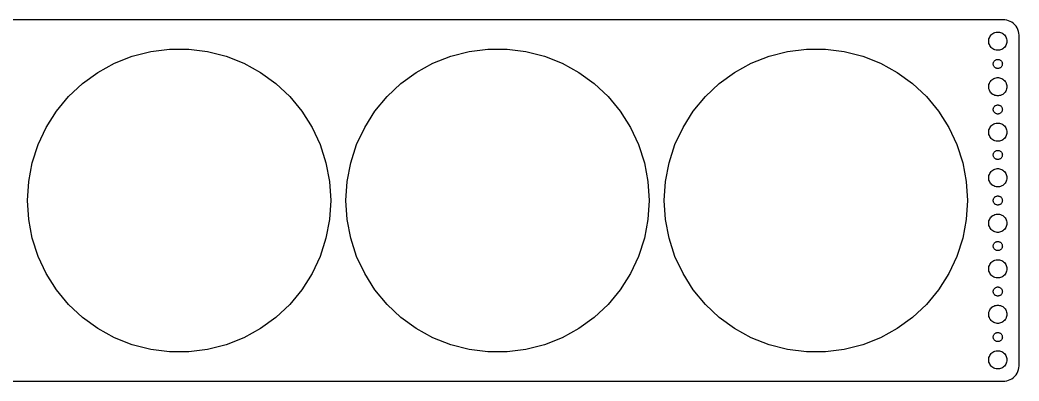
# Model space of a CAD drawing. Header units: metres. Extents: x -277 to 277, y -59 to 59.
# Drawn here: x -52.5 to 277, y -59.5 to 59.5 of the extents above; entities that cross this region are included whole.
import ezdxf

# ---------------------------------------------------------------- set-up
doc = ezdxf.new("R2010")
doc.units = ezdxf.units.M

msp = doc.modelspace()

# ---------------------------------------------------------------- linework, layer by layer
for p, q in [((272.314, 59.4901), (-272.314, 59.4901)), ((272.937, 59.4114), (272.314, 59.4901)), ((273.545, 59.2553), (272.937, 59.4114)), ((274.129, 59.0241), (273.545, 59.2553)), ((274.679, 58.7216), (274.129, 59.0241)), ((275.187, 58.3526), (274.679, 58.7216)), ((275.645, 57.9227), (275.187, 58.3526)), ((276.045, 57.4389), (275.645, 57.9227)), ((276.382, 56.9088), (276.045, 57.4389)), ((276.649, 56.3406), (276.382, 56.9088)), ((276.843, 55.7434), (276.649, 56.3406)), ((267, 52.5), (267.024, 52.876)), ((267.024, 52.876), (267.094, 53.2461)), ((267.094, 53.2461), (267.211, 53.6044)), ((267.211, 53.6044), (267.371, 53.9453)), ((267.371, 53.9453), (267.573, 54.2634)), ((267.573, 54.2634), (267.813, 54.5536)), ((267.813, 54.5536), (268.088, 54.8115)), ((268.088, 54.8115), (268.393, 55.033)), ((268.393, 55.033), (268.723, 55.2145)), ((268.723, 55.2145), (269.073, 55.3532)), ((269.073, 55.3532), (269.438, 55.4469)), ((269.438, 55.4469), (269.812, 55.4941)), ((269.812, 55.4941), (270.188, 55.4941)), ((270.188, 55.4941), (270.562, 55.4469)), ((270.562, 55.4469), (270.927, 55.3532)), ((270.927, 55.3532), (271.277, 55.2145)), ((271.277, 55.2145), (271.607, 55.033)), ((271.607, 55.033), (271.912, 54.8115)), ((271.912, 54.8115), (272.187, 54.5536)), ((272.187, 54.5536), (272.427, 54.2634)), ((272.427, 54.2634), (272.629, 53.9453)), ((272.629, 53.9453), (272.789, 53.6044)), ((272.789, 53.6044), (272.906, 53.2461)), ((272.906, 53.2461), (272.976, 52.876)), ((272.976, 52.876), (273, 52.5)), ((276.961, 55.1267), (276.843, 55.7434)), ((277, 54.5), (276.961, 55.1267)), ((277, -54.5), (277, 54.5)), ((-9.36906, 49.1143), (-3.13951, 49.9013)), ((-3.13951, 49.9013), (3.13951, 49.9013)), ((3.13951, 49.9013), (9.36906, 49.1143)), ((95.6309, 49.1143), (101.86, 49.9013)), ((101.86, 49.9013), (108.14, 49.9013)), ((108.14, 49.9013), (114.369, 49.1143)), ((200.631, 49.1143), (206.86, 49.9013)), ((206.86, 49.9013), (213.14, 49.9013)), ((213.14, 49.9013), (219.369, 49.1143)), ((267.024, 52.124), (267, 52.5)), ((267.094, 51.7539), (267.024, 52.124)), ((267.211, 51.3956), (267.094, 51.7539)), ((267.371, 51.0547), (267.211, 51.3956)), ((267.573, 50.7366), (267.371, 51.0547)), ((267.813, 50.4464), (267.573, 50.7366)), ((268.088, 50.1885), (267.813, 50.4464)), ((268.393, 49.967), (268.088, 50.1885)), ((268.723, 49.7855), (268.393, 49.967)), ((269.073, 49.6468), (268.723, 49.7855)), ((269.438, 49.5531), (269.073, 49.6468)), ((269.812, 49.5059), (269.438, 49.5531)), ((270.188, 49.5059), (269.812, 49.5059)), ((270.562, 49.5531), (270.188, 49.5059)), ((270.927, 49.6468), (270.562, 49.5531)), ((271.277, 49.7855), (270.927, 49.6468)), ((271.607, 49.967), (271.277, 49.7855)), ((271.912, 50.1885), (271.607, 49.967)), ((272.187, 50.4464), (271.912, 50.1885)), ((272.427, 50.7366), (272.187, 50.4464)), ((272.629, 51.0547), (272.427, 50.7366)), ((272.789, 51.3956), (272.629, 51.0547)), ((272.906, 51.7539), (272.789, 51.3956)), ((272.976, 52.124), (272.906, 51.7539)), ((273, 52.5), (272.976, 52.124)), ((-21.289, 45.2413), (-15.4508, 47.5528)), ((-15.4508, 47.5528), (-9.36906, 49.1143)), ((9.36906, 49.1143), (15.4508, 47.5528)), ((15.4508, 47.5528), (21.289, 45.2413)), ((83.711, 45.2413), (89.5491, 47.5528)), ((89.5491, 47.5528), (95.6309, 49.1143)), ((114.369, 49.1143), (120.451, 47.5528)), ((120.451, 47.5528), (126.289, 45.2413)), ((188.711, 45.2413), (194.549, 47.5528)), ((194.549, 47.5528), (200.631, 49.1143)), ((219.369, 49.1143), (225.451, 47.5528)), ((225.451, 47.5528), (231.289, 45.2413)), ((268.907, 46.0268), (269.044, 46.1558)), ((269.044, 46.1558), (269.196, 46.2665)), ((269.196, 46.2665), (269.361, 46.3572)), ((269.361, 46.3572), (269.536, 46.4266)), ((269.536, 46.4266), (269.719, 46.4734)), ((269.719, 46.4734), (269.906, 46.497)), ((269.906, 46.497), (270.094, 46.497)), ((270.094, 46.497), (270.281, 46.4734)), ((270.281, 46.4734), (270.464, 46.4266)), ((270.464, 46.4266), (270.639, 46.3572)), ((270.639, 46.3572), (270.804, 46.2665)), ((270.804, 46.2665), (270.956, 46.1558)), ((270.956, 46.1558), (271.093, 46.0268)), ((-26.7913, 42.2164), (-21.289, 45.2413)), ((21.289, 45.2413), (26.7913, 42.2164)), ((78.2087, 42.2164), (83.711, 45.2413)), ((126.289, 45.2413), (131.791, 42.2164)), ((183.209, 42.2164), (188.711, 45.2413)), ((231.289, 45.2413), (236.791, 42.2164)), ((268.5, 45), (268.512, 45.188)), ((268.512, 44.812), (268.5, 45)), ((268.512, 45.188), (268.547, 45.373)), ((268.547, 44.627), (268.512, 44.812)), ((268.547, 45.373), (268.605, 45.5522)), ((268.605, 44.4478), (268.547, 44.627)), ((268.605, 45.5522), (268.686, 45.7226)), ((268.686, 44.2774), (268.605, 44.4478)), ((268.686, 45.7226), (268.786, 45.8817)), ((268.786, 44.1183), (268.686, 44.2774)), ((268.786, 45.8817), (268.907, 46.0268)), ((268.907, 43.9732), (268.786, 44.1183)), ((269.044, 43.8442), (268.907, 43.9732)), ((269.196, 43.7335), (269.044, 43.8442)), ((269.361, 43.6428), (269.196, 43.7335)), ((269.536, 43.5734), (269.361, 43.6428)), ((269.719, 43.5266), (269.536, 43.5734)), ((269.906, 43.503), (269.719, 43.5266)), ((270.094, 43.503), (269.906, 43.503)), ((270.281, 43.5266), (270.094, 43.503)), ((270.464, 43.5734), (270.281, 43.5266)), ((270.639, 43.6428), (270.464, 43.5734)), ((270.804, 43.7335), (270.639, 43.6428)), ((270.956, 43.8442), (270.804, 43.7335)), ((271.093, 43.9732), (270.956, 43.8442)), ((271.093, 46.0268), (271.214, 45.8817)), ((271.214, 44.1183), (271.093, 43.9732)), ((271.214, 45.8817), (271.314, 45.7226)), ((271.314, 44.2774), (271.214, 44.1183)), ((271.314, 45.7226), (271.395, 45.5522)), ((271.395, 44.4478), (271.314, 44.2774)), ((271.395, 45.5522), (271.453, 45.373)), ((271.453, 44.627), (271.395, 44.4478)), ((271.453, 45.373), (271.488, 45.188)), ((271.488, 44.812), (271.453, 44.627)), ((271.488, 45.188), (271.5, 45)), ((271.5, 45), (271.488, 44.812)), ((-31.8712, 38.5257), (-26.7913, 42.2164)), ((26.7913, 42.2164), (31.8712, 38.5257)), ((73.1288, 38.5257), (78.2087, 42.2164)), ((131.791, 42.2164), (136.871, 38.5257)), ((178.129, 38.5257), (183.209, 42.2164)), ((236.791, 42.2164), (241.871, 38.5257)), ((267.573, 39.2634), (267.813, 39.5536)), ((267.813, 39.5536), (268.088, 39.8115)), ((268.088, 39.8115), (268.393, 40.033)), ((268.393, 40.033), (268.723, 40.2145)), ((268.723, 40.2145), (269.073, 40.3532)), ((269.073, 40.3532), (269.438, 40.4469)), ((269.438, 40.4469), (269.812, 40.4941)), ((269.812, 40.4941), (270.188, 40.4941)), ((270.188, 40.4941), (270.562, 40.4469)), ((270.562, 40.4469), (270.927, 40.3532)), ((270.927, 40.3532), (271.277, 40.2145)), ((271.277, 40.2145), (271.607, 40.033)), ((271.607, 40.033), (271.912, 39.8115)), ((271.912, 39.8115), (272.187, 39.5536)), ((272.187, 39.5536), (272.427, 39.2634)), ((-36.4484, 34.2274), (-31.8712, 38.5257)), ((31.8712, 38.5257), (36.4484, 34.2274)), ((68.5516, 34.2274), (73.1288, 38.5257)), ((136.871, 38.5257), (141.448, 34.2274)), ((173.552, 34.2274), (178.129, 38.5257)), ((241.871, 38.5257), (246.448, 34.2274)), ((267, 37.5), (267.024, 37.876)), ((267.024, 37.124), (267, 37.5)), ((267.024, 37.876), (267.094, 38.2461)), ((267.094, 36.7539), (267.024, 37.124)), ((267.094, 38.2461), (267.211, 38.6044)), ((267.211, 36.3956), (267.094, 36.7539)), ((267.211, 38.6044), (267.371, 38.9453)), ((267.371, 36.0547), (267.211, 36.3956)), ((267.371, 38.9453), (267.573, 39.2634)), ((272.427, 39.2634), (272.629, 38.9453)), ((272.629, 38.9453), (272.789, 38.6044)), ((272.789, 36.3956), (272.629, 36.0547)), ((272.789, 38.6044), (272.906, 38.2461)), ((272.906, 36.7539), (272.789, 36.3956)), ((272.906, 38.2461), (272.976, 37.876)), ((272.976, 37.124), (272.906, 36.7539)), ((272.976, 37.876), (273, 37.5)), ((273, 37.5), (272.976, 37.124)), ((-40.4509, 29.3893), (-36.4484, 34.2274)), ((36.4484, 34.2274), (40.4509, 29.3893)), ((64.5491, 29.3893), (68.5516, 34.2274)), ((141.448, 34.2274), (145.451, 29.3893)), ((169.549, 29.3893), (173.552, 34.2274)), ((246.448, 34.2274), (250.451, 29.3893)), ((267.573, 35.7366), (267.371, 36.0547)), ((267.813, 35.4464), (267.573, 35.7366)), ((268.088, 35.1885), (267.813, 35.4464)), ((268.393, 34.967), (268.088, 35.1885)), ((268.723, 34.7855), (268.393, 34.967)), ((269.073, 34.6468), (268.723, 34.7855)), ((269.438, 34.5531), (269.073, 34.6468)), ((269.812, 34.5059), (269.438, 34.5531)), ((270.188, 34.5059), (269.812, 34.5059)), ((270.562, 34.5531), (270.188, 34.5059)), ((270.927, 34.6468), (270.562, 34.5531)), ((271.277, 34.7855), (270.927, 34.6468)), ((271.607, 34.967), (271.277, 34.7855)), ((271.912, 35.1885), (271.607, 34.967)), ((272.187, 35.4464), (271.912, 35.1885)), ((272.427, 35.7366), (272.187, 35.4464)), ((272.629, 36.0547), (272.427, 35.7366)), ((268.5, 30), (268.512, 30.188)), ((268.512, 29.812), (268.5, 30)), ((268.512, 30.188), (268.547, 30.373)), ((268.547, 29.627), (268.512, 29.812)), ((268.547, 30.373), (268.605, 30.5522)), ((268.605, 30.5522), (268.686, 30.7226)), ((268.686, 30.7226), (268.786, 30.8817)), ((268.786, 30.8817), (268.907, 31.0268)), ((268.907, 31.0268), (269.044, 31.1558)), ((269.044, 31.1558), (269.196, 31.2665)), ((269.196, 31.2665), (269.361, 31.3572)), ((269.361, 31.3572), (269.536, 31.4266)), ((269.536, 31.4266), (269.719, 31.4734)), ((269.719, 31.4734), (269.906, 31.497)), ((269.906, 31.497), (270.094, 31.497)), ((270.094, 31.497), (270.281, 31.4734)), ((270.281, 31.4734), (270.464, 31.4266)), ((270.464, 31.4266), (270.639, 31.3572)), ((270.639, 31.3572), (270.804, 31.2665)), ((270.804, 31.2665), (270.956, 31.1558)), ((270.956, 31.1558), (271.093, 31.0268)), ((271.093, 31.0268), (271.214, 30.8817)), ((271.214, 30.8817), (271.314, 30.7226)), ((271.314, 30.7226), (271.395, 30.5522)), ((271.395, 30.5522), (271.453, 30.373)), ((271.453, 30.373), (271.488, 30.188)), ((271.488, 29.812), (271.453, 29.627)), ((271.488, 30.188), (271.5, 30)), ((271.5, 30), (271.488, 29.812)), ((-43.8153, 24.0877), (-40.4509, 29.3893)), ((40.4509, 29.3893), (43.8153, 24.0877)), ((61.1847, 24.0877), (64.5491, 29.3893)), ((145.451, 29.3893), (148.815, 24.0877)), ((166.185, 24.0877), (169.549, 29.3893)), ((250.451, 29.3893), (253.815, 24.0877)), ((268.605, 29.4478), (268.547, 29.627)), ((268.686, 29.2774), (268.605, 29.4478)), ((268.786, 29.1183), (268.686, 29.2774)), ((268.907, 28.9732), (268.786, 29.1183)), ((269.044, 28.8442), (268.907, 28.9732)), ((269.196, 28.7335), (269.044, 28.8442)), ((269.361, 28.6427), (269.196, 28.7335)), ((269.536, 28.5734), (269.361, 28.6427)), ((269.719, 28.5266), (269.536, 28.5734)), ((269.906, 28.503), (269.719, 28.5266)), ((270.094, 28.503), (269.906, 28.503)), ((270.281, 28.5266), (270.094, 28.503)), ((270.464, 28.5734), (270.281, 28.5266)), ((270.639, 28.6427), (270.464, 28.5734)), ((270.804, 28.7335), (270.639, 28.6427)), ((270.956, 28.8442), (270.804, 28.7335)), ((271.093, 28.9732), (270.956, 28.8442)), ((271.214, 29.1183), (271.093, 28.9732)), ((271.314, 29.2774), (271.214, 29.1183)), ((271.395, 29.4478), (271.314, 29.2774)), ((271.453, 29.627), (271.395, 29.4478)), ((-46.4888, 18.4062), (-43.8153, 24.0877)), ((43.8153, 24.0877), (46.4888, 18.4062)), ((58.5112, 18.4062), (61.1847, 24.0877)), ((148.815, 24.0877), (151.489, 18.4062)), ((163.511, 18.4062), (166.185, 24.0877)), ((253.815, 24.0877), (256.489, 18.4062)), ((267.024, 22.876), (267.094, 23.2461)), ((267.094, 23.2461), (267.211, 23.6044)), ((267.211, 23.6044), (267.371, 23.9453)), ((267.371, 23.9453), (267.573, 24.2634)), ((267.573, 24.2634), (267.813, 24.5536)), ((267.813, 24.5536), (268.088, 24.8115)), ((268.088, 24.8115), (268.393, 25.033)), ((268.393, 25.033), (268.723, 25.2145)), ((268.723, 25.2145), (269.073, 25.3532)), ((269.073, 25.3532), (269.438, 25.4469)), ((269.438, 25.4469), (269.812, 25.4941)), ((269.812, 25.4941), (270.188, 25.4941)), ((270.188, 25.4941), (270.562, 25.4469)), ((270.562, 25.4469), (270.927, 25.3532)), ((270.927, 25.3532), (271.277, 25.2145)), ((271.277, 25.2145), (271.607, 25.033)), ((271.607, 25.033), (271.912, 24.8115)), ((271.912, 24.8115), (272.187, 24.5536)), ((272.187, 24.5536), (272.427, 24.2634)), ((272.427, 24.2634), (272.629, 23.9453)), ((272.629, 23.9453), (272.789, 23.6044)), ((272.789, 23.6044), (272.906, 23.2461)), ((272.906, 23.2461), (272.976, 22.876)), ((267, 22.5), (267.024, 22.876)), ((267.024, 22.124), (267, 22.5)), ((267.094, 21.7539), (267.024, 22.124)), ((267.211, 21.3956), (267.094, 21.7539)), ((267.371, 21.0547), (267.211, 21.3956)), ((267.573, 20.7366), (267.371, 21.0547)), ((267.813, 20.4464), (267.573, 20.7366)), ((268.088, 20.1884), (267.813, 20.4464)), ((268.393, 19.967), (268.088, 20.1884)), ((268.723, 19.7855), (268.393, 19.967)), ((269.073, 19.6468), (268.723, 19.7855)), ((271.277, 19.7855), (270.927, 19.6468)), ((271.607, 19.967), (271.277, 19.7855)), ((271.912, 20.1884), (271.607, 19.967)), ((272.187, 20.4464), (271.912, 20.1884)), ((272.427, 20.7366), (272.187, 20.4464)), ((272.629, 21.0547), (272.427, 20.7366)), ((272.789, 21.3956), (272.629, 21.0547)), ((272.906, 21.7539), (272.789, 21.3956)), ((272.976, 22.124), (272.906, 21.7539)), ((272.976, 22.876), (273, 22.5)), ((273, 22.5), (272.976, 22.124)), ((-48.4292, 12.4345), (-46.4888, 18.4062)), ((46.4888, 18.4062), (48.4292, 12.4345)), ((56.5708, 12.4345), (58.5112, 18.4062)), ((151.489, 18.4062), (153.429, 12.4345)), ((161.571, 12.4345), (163.511, 18.4062)), ((256.489, 18.4062), (258.429, 12.4345)), ((269.438, 19.5531), (269.073, 19.6468)), ((269.812, 19.5059), (269.438, 19.5531)), ((269.719, 16.4734), (269.906, 16.497)), ((270.188, 19.5059), (269.812, 19.5059)), ((269.906, 16.497), (270.094, 16.497)), ((270.094, 16.497), (270.281, 16.4734)), ((270.562, 19.5531), (270.188, 19.5059)), ((270.927, 19.6468), (270.562, 19.5531)), ((268.5, 15), (268.512, 15.188)), ((268.512, 14.812), (268.5, 15)), ((268.512, 15.188), (268.547, 15.373)), ((268.547, 14.627), (268.512, 14.812)), ((268.547, 15.373), (268.605, 15.5522)), ((268.605, 14.4478), (268.547, 14.627)), ((268.605, 15.5522), (268.686, 15.7226)), ((268.686, 14.2774), (268.605, 14.4478)), ((268.686, 15.7226), (268.786, 15.8817)), ((268.786, 14.1183), (268.686, 14.2774)), ((268.786, 15.8817), (268.907, 16.0268)), ((268.907, 13.9732), (268.786, 14.1183)), ((268.907, 16.0268), (269.044, 16.1558)), ((269.044, 13.8442), (268.907, 13.9732)), ((269.044, 16.1558), (269.196, 16.2665)), ((269.196, 13.7335), (269.044, 13.8442)), ((269.196, 16.2665), (269.361, 16.3572)), ((269.361, 13.6427), (269.196, 13.7335)), ((269.361, 16.3572), (269.536, 16.4266)), ((269.536, 13.5734), (269.361, 13.6427)), ((269.536, 16.4266), (269.719, 16.4734)), ((269.719, 13.5266), (269.536, 13.5734)), ((269.906, 13.5029), (269.719, 13.5266)), ((270.094, 13.5029), (269.906, 13.5029)), ((270.281, 13.5266), (270.094, 13.5029)), ((270.281, 16.4734), (270.464, 16.4266)), ((270.464, 13.5734), (270.281, 13.5266)), ((270.464, 16.4266), (270.639, 16.3572)), ((270.639, 13.6427), (270.464, 13.5734)), ((270.639, 16.3572), (270.804, 16.2665)), ((270.804, 13.7335), (270.639, 13.6427)), ((270.804, 16.2665), (270.956, 16.1558)), ((270.956, 13.8442), (270.804, 13.7335)), ((270.956, 16.1558), (271.093, 16.0268)), ((271.093, 13.9732), (270.956, 13.8442)), ((271.093, 16.0268), (271.214, 15.8817)), ((271.214, 14.1183), (271.093, 13.9732)), ((271.214, 15.8817), (271.314, 15.7226)), ((271.314, 14.2774), (271.214, 14.1183)), ((271.314, 15.7226), (271.395, 15.5522)), ((271.395, 14.4478), (271.314, 14.2774)), ((271.395, 15.5522), (271.453, 15.373)), ((271.453, 14.627), (271.395, 14.4478)), ((271.453, 15.373), (271.488, 15.188)), ((271.488, 14.812), (271.453, 14.627)), ((271.488, 15.188), (271.5, 15)), ((271.5, 15), (271.488, 14.812)), ((-49.6057, 6.26665), (-48.4292, 12.4345)), ((48.4292, 12.4345), (49.6057, 6.26665)), ((55.3943, 6.26665), (56.5708, 12.4345)), ((153.429, 12.4345), (154.606, 6.26665)), ((160.394, 6.26665), (161.571, 12.4345)), ((258.429, 12.4345), (259.606, 6.26665)), ((268.088, 9.81154), (268.393, 10.033)), ((268.393, 10.033), (268.723, 10.2145)), ((268.723, 10.2145), (269.073, 10.3532)), ((269.073, 10.3532), (269.438, 10.4469)), ((269.438, 10.4469), (269.812, 10.4941)), ((269.812, 10.4941), (270.188, 10.4941)), ((270.188, 10.4941), (270.562, 10.4469)), ((270.562, 10.4469), (270.927, 10.3532)), ((270.927, 10.3532), (271.277, 10.2145)), ((271.277, 10.2145), (271.607, 10.033)), ((271.607, 10.033), (271.912, 9.81154)), ((267, 7.5), (267.024, 7.87599)), ((267.024, 7.12399), (267, 7.5)), ((267.024, 7.87599), (267.094, 8.24606)), ((267.094, 6.75392), (267.024, 7.12399)), ((267.094, 8.24606), (267.211, 8.60437)), ((267.211, 6.39561), (267.094, 6.75392)), ((267.211, 8.60437), (267.371, 8.94525)), ((267.371, 8.94525), (267.573, 9.26335)), ((267.573, 9.26335), (267.813, 9.55363)), ((267.813, 9.55363), (268.088, 9.81154)), ((271.912, 9.81154), (272.187, 9.55363)), ((272.187, 9.55363), (272.427, 9.26335)), ((272.427, 9.26335), (272.629, 8.94525)), ((272.629, 8.94525), (272.789, 8.60437)), ((272.789, 8.60437), (272.906, 8.24606)), ((272.906, 6.75392), (272.789, 6.39561)), ((272.906, 8.24606), (272.976, 7.87599)), ((272.976, 7.12399), (272.906, 6.75392)), ((272.976, 7.87599), (273, 7.5)), ((273, 7.5), (272.976, 7.12399)), ((-50, 0), (-49.6057, 6.26665)), ((49.6057, 6.26665), (50, 0)), ((55, 0), (55.3943, 6.26665)), ((154.606, 6.26665), (155, 0)), ((160, 0), (160.394, 6.26665)), ((259.606, 6.26665), (260, 0)), ((267.371, 6.05473), (267.211, 6.39561)), ((267.573, 5.73663), (267.371, 6.05473)), ((267.813, 5.44635), (267.573, 5.73663)), ((268.088, 5.18845), (267.813, 5.44635)), ((268.393, 4.96701), (268.088, 5.18845)), ((268.723, 4.78551), (268.393, 4.96701)), ((269.073, 4.64682), (268.723, 4.78551)), ((269.438, 4.55313), (269.073, 4.64682)), ((269.812, 4.50591), (269.438, 4.55313)), ((270.188, 4.50591), (269.812, 4.50591)), ((270.562, 4.55313), (270.188, 4.50591)), ((270.927, 4.64682), (270.562, 4.55313)), ((271.277, 4.78551), (270.927, 4.64682)), ((271.607, 4.96701), (271.277, 4.78551)), ((271.912, 5.18845), (271.607, 4.96701)), ((272.187, 5.44635), (271.912, 5.18845)), ((272.427, 5.73663), (272.187, 5.44635)), ((272.629, 6.05473), (272.427, 5.73663)), ((272.789, 6.39561), (272.629, 6.05473)), ((-49.6057, -6.26665), (-50, 0)), ((50, 0), (49.6057, -6.26665)), ((55.3943, -6.26665), (55, 0)), ((155, 0), (154.606, -6.26665)), ((160.394, -6.26665), (160, 0)), ((260, 0), (259.606, -6.26665)), ((268.5, 0), (268.512, 0.18799)), ((268.512, -0.18799), (268.5, 0)), ((268.512, 0.18799), (268.547, 0.37303)), ((268.547, 0.37303), (268.605, 0.55219)), ((268.605, 0.55219), (268.686, 0.72263)), ((268.686, 0.72263), (268.786, 0.88167)), ((268.786, 0.88167), (268.907, 1.02681)), ((268.907, 1.02681), (269.044, 1.15576)), ((269.044, 1.15576), (269.196, 1.26648)), ((269.196, 1.26648), (269.361, 1.35724)), ((269.361, 1.35724), (269.536, 1.42657)), ((269.536, 1.42657), (269.719, 1.47342)), ((269.719, 1.47342), (269.906, 1.49704)), ((269.906, 1.49704), (270.094, 1.49704)), ((270.094, 1.49704), (270.281, 1.47342)), ((270.281, 1.47342), (270.464, 1.42657)), ((270.464, 1.42657), (270.639, 1.35724)), ((270.639, 1.35724), (270.804, 1.26648)), ((270.804, 1.26648), (270.956, 1.15576)), ((270.956, 1.15576), (271.093, 1.02681)), ((271.093, 1.02681), (271.214, 0.88167)), ((271.214, 0.88167), (271.314, 0.72263)), ((271.314, 0.72263), (271.395, 0.55219)), ((271.395, 0.55219), (271.453, 0.37303)), ((271.453, 0.37303), (271.488, 0.18799)), ((271.488, 0.18799), (271.5, 0)), ((271.5, 0), (271.488, -0.18799)), ((268.547, -0.37303), (268.512, -0.18799)), ((268.605, -0.55219), (268.547, -0.37303)), ((268.686, -0.72263), (268.605, -0.55219)), ((268.786, -0.88167), (268.686, -0.72263)), ((268.907, -1.02681), (268.786, -0.88167)), ((269.044, -1.15576), (268.907, -1.02681)), ((269.196, -1.26648), (269.044, -1.15576)), ((269.361, -1.35724), (269.196, -1.26648)), ((269.536, -1.42657), (269.361, -1.35724)), ((269.719, -1.47342), (269.536, -1.42657)), ((269.906, -1.49704), (269.719, -1.47342)), ((270.094, -1.49704), (269.906, -1.49704)), ((270.281, -1.47342), (270.094, -1.49704)), ((270.464, -1.42657), (270.281, -1.47342)), ((270.639, -1.35724), (270.464, -1.42657)), ((270.804, -1.26648), (270.639, -1.35724)), ((270.956, -1.15576), (270.804, -1.26648)), ((271.093, -1.02681), (270.956, -1.15576)), ((271.214, -0.88167), (271.093, -1.02681)), ((271.314, -0.72263), (271.214, -0.88167)), ((271.395, -0.55219), (271.314, -0.72263)), ((271.453, -0.37303), (271.395, -0.55219)), ((271.488, -0.18799), (271.453, -0.37303)), ((-48.4292, -12.4345), (-49.6057, -6.26665)), ((49.6057, -6.26665), (48.4292, -12.4345)), ((56.5708, -12.4345), (55.3943, -6.26665)), ((154.606, -6.26665), (153.429, -12.4345)), ((161.571, -12.4345), (160.394, -6.26665)), ((259.606, -6.26665), (258.429, -12.4345)), ((267.094, -6.75392), (267.211, -6.39561)), ((267.211, -6.39561), (267.371, -6.05473)), ((267.371, -6.05473), (267.573, -5.73663)), ((267.573, -5.73663), (267.813, -5.44635)), ((267.813, -5.44635), (268.088, -5.18845)), ((268.088, -5.18845), (268.393, -4.96701)), ((268.393, -4.96701), (268.723, -4.78551)), ((268.723, -4.78551), (269.073, -4.64682)), ((269.073, -4.64682), (269.438, -4.55313)), ((269.438, -4.55313), (269.812, -4.50591)), ((269.812, -4.50591), (270.188, -4.50591)), ((270.188, -4.50591), (270.562, -4.55313)), ((270.562, -4.55313), (270.927, -4.64682)), ((270.927, -4.64682), (271.277, -4.78551)), ((271.277, -4.78551), (271.607, -4.96701)), ((271.607, -4.96701), (271.912, -5.18845)), ((271.912, -5.18845), (272.187, -5.44635)), ((272.187, -5.44635), (272.427, -5.73663)), ((272.427, -5.73663), (272.629, -6.05473)), ((272.629, -6.05473), (272.789, -6.39561)), ((272.789, -6.39561), (272.906, -6.75392)), ((267, -7.5), (267.024, -7.12399)), ((267.024, -7.87599), (267, -7.5)), ((267.024, -7.12399), (267.094, -6.75392)), ((267.094, -8.24606), (267.024, -7.87599)), ((267.211, -8.60437), (267.094, -8.24606)), ((267.371, -8.94525), (267.211, -8.60437)), ((267.573, -9.26335), (267.371, -8.94525)), ((267.813, -9.55363), (267.573, -9.26335)), ((268.088, -9.81154), (267.813, -9.55363)), ((268.393, -10.033), (268.088, -9.81154)), ((271.912, -9.81154), (271.607, -10.033)), ((272.187, -9.55363), (271.912, -9.81154)), ((272.427, -9.26335), (272.187, -9.55363)), ((272.629, -8.94525), (272.427, -9.26335)), ((272.789, -8.60437), (272.629, -8.94525)), ((272.906, -8.24606), (272.789, -8.60437)), ((272.906, -6.75392), (272.976, -7.12399)), ((272.976, -7.87599), (272.906, -8.24606)), ((272.976, -7.12399), (273, -7.5)), ((273, -7.5), (272.976, -7.87599)), ((-46.4888, -18.4062), (-48.4292, -12.4345)), ((48.4292, -12.4345), (46.4888, -18.4062)), ((58.5112, -18.4062), (56.5708, -12.4345)), ((153.429, -12.4345), (151.489, -18.4062)), ((163.511, -18.4062), (161.571, -12.4345)), ((258.429, -12.4345), (256.489, -18.4062)), ((268.723, -10.2145), (268.393, -10.033)), ((269.073, -10.3532), (268.723, -10.2145)), ((269.438, -10.4469), (269.073, -10.3532)), ((269.812, -10.4941), (269.438, -10.4469)), ((270.188, -10.4941), (269.812, -10.4941)), ((270.562, -10.4469), (270.188, -10.4941)), ((270.927, -10.3532), (270.562, -10.4469)), ((271.277, -10.2145), (270.927, -10.3532)), ((271.607, -10.033), (271.277, -10.2145)), ((268.5, -15), (268.512, -14.812)), ((268.512, -15.188), (268.5, -15)), ((268.512, -14.812), (268.547, -14.627)), ((268.547, -15.373), (268.512, -15.188)), ((268.547, -14.627), (268.605, -14.4478)), ((268.605, -15.5522), (268.547, -15.373)), ((268.605, -14.4478), (268.686, -14.2774)), ((268.686, -15.7226), (268.605, -15.5522)), ((268.686, -14.2774), (268.786, -14.1183)), ((268.786, -15.8817), (268.686, -15.7226)), ((268.786, -14.1183), (268.907, -13.9732)), ((268.907, -16.0268), (268.786, -15.8817)), ((268.907, -13.9732), (269.044, -13.8442)), ((269.044, -16.1558), (268.907, -16.0268)), ((269.044, -13.8442), (269.196, -13.7335)), ((269.196, -16.2665), (269.044, -16.1558)), ((269.196, -13.7335), (269.361, -13.6427)), ((269.361, -16.3572), (269.196, -16.2665)), ((269.361, -13.6427), (269.536, -13.5734)), ((269.536, -16.4266), (269.361, -16.3572)), ((269.536, -13.5734), (269.719, -13.5266)), ((269.719, -16.4734), (269.536, -16.4266)), ((269.719, -13.5266), (269.906, -13.5029)), ((269.906, -16.497), (269.719, -16.4734)), ((269.906, -13.5029), (270.094, -13.5029)), ((270.094, -13.5029), (270.281, -13.5266)), ((270.281, -16.4734), (270.094, -16.497)), ((270.281, -13.5266), (270.464, -13.5734)), ((270.464, -16.4266), (270.281, -16.4734)), ((270.464, -13.5734), (270.639, -13.6427)), ((270.639, -16.3572), (270.464, -16.4266)), ((270.639, -13.6427), (270.804, -13.7335)), ((270.804, -16.2665), (270.639, -16.3572)), ((270.804, -13.7335), (270.956, -13.8442)), ((270.956, -16.1558), (270.804, -16.2665)), ((270.956, -13.8442), (271.093, -13.9732)), ((271.093, -16.0268), (270.956, -16.1558)), ((271.093, -13.9732), (271.214, -14.1183)), ((271.214, -15.8817), (271.093, -16.0268)), ((271.214, -14.1183), (271.314, -14.2774)), ((271.314, -15.7226), (271.214, -15.8817)), ((271.314, -14.2774), (271.395, -14.4478)), ((271.395, -15.5522), (271.314, -15.7226)), ((271.395, -14.4478), (271.453, -14.627)), ((271.453, -15.373), (271.395, -15.5522)), ((271.453, -14.627), (271.488, -14.812)), ((271.488, -15.188), (271.453, -15.373)), ((271.488, -14.812), (271.5, -15)), ((271.5, -15), (271.488, -15.188)), ((-43.8153, -24.0877), (-46.4888, -18.4062)), ((46.4888, -18.4062), (43.8153, -24.0877)), ((61.1847, -24.0877), (58.5112, -18.4062)), ((151.489, -18.4062), (148.815, -24.0877)), ((166.185, -24.0877), (163.511, -18.4062)), ((256.489, -18.4062), (253.815, -24.0877)), ((268.723, -19.7855), (269.073, -19.6468)), ((269.073, -19.6468), (269.438, -19.5531)), ((269.438, -19.5531), (269.812, -19.5059)), ((269.812, -19.5059), (270.188, -19.5059)), ((270.094, -16.497), (269.906, -16.497)), ((270.188, -19.5059), (270.562, -19.5531)), ((270.562, -19.5531), (270.927, -19.6468)), ((270.927, -19.6468), (271.277, -19.7855)), ((267, -22.5), (267.024, -22.124)), ((267.024, -22.876), (267, -22.5)), ((267.024, -22.124), (267.094, -21.7539)), ((267.094, -23.2461), (267.024, -22.876)), ((267.094, -21.7539), (267.211, -21.3956)), ((267.211, -21.3956), (267.371, -21.0547)), ((267.371, -21.0547), (267.573, -20.7366)), ((267.573, -20.7366), (267.813, -20.4464)), ((267.813, -20.4464), (268.088, -20.1884)), ((268.088, -20.1884), (268.393, -19.967)), ((268.393, -19.967), (268.723, -19.7855)), ((271.277, -19.7855), (271.607, -19.967)), ((271.607, -19.967), (271.912, -20.1884)), ((271.912, -20.1884), (272.187, -20.4464)), ((272.187, -20.4464), (272.427, -20.7366)), ((272.427, -20.7366), (272.629, -21.0547)), ((272.629, -21.0547), (272.789, -21.3956)), ((272.789, -21.3956), (272.906, -21.7539)), ((272.906, -21.7539), (272.976, -22.124)), ((272.976, -22.876), (272.906, -23.2461)), ((272.976, -22.124), (273, -22.5)), ((273, -22.5), (272.976, -22.876)), ((-40.4509, -29.3893), (-43.8153, -24.0877)), ((43.8153, -24.0877), (40.4509, -29.3893)), ((64.5491, -29.3893), (61.1847, -24.0877)), ((148.815, -24.0877), (145.451, -29.3893)), ((169.549, -29.3893), (166.185, -24.0877)), ((253.815, -24.0877), (250.451, -29.3893)), ((267.211, -23.6044), (267.094, -23.2461)), ((267.371, -23.9453), (267.211, -23.6044)), ((267.573, -24.2634), (267.371, -23.9453)), ((267.813, -24.5536), (267.573, -24.2634)), ((268.088, -24.8115), (267.813, -24.5536)), ((268.393, -25.033), (268.088, -24.8115)), ((268.723, -25.2145), (268.393, -25.033)), ((269.073, -25.3532), (268.723, -25.2145)), ((269.438, -25.4469), (269.073, -25.3532)), ((269.812, -25.4941), (269.438, -25.4469)), ((270.188, -25.4941), (269.812, -25.4941)), ((270.562, -25.4469), (270.188, -25.4941)), ((270.927, -25.3532), (270.562, -25.4469)), ((271.277, -25.2145), (270.927, -25.3532)), ((271.607, -25.033), (271.277, -25.2145)), ((271.912, -24.8115), (271.607, -25.033)), ((272.187, -24.5536), (271.912, -24.8115)), ((272.427, -24.2634), (272.187, -24.5536)), ((272.629, -23.9453), (272.427, -24.2634)), ((272.789, -23.6044), (272.629, -23.9453)), ((272.906, -23.2461), (272.789, -23.6044)), ((-36.4484, -34.2274), (-40.4509, -29.3893)), ((40.4509, -29.3893), (36.4484, -34.2274)), ((68.5516, -34.2274), (64.5491, -29.3893)), ((145.451, -29.3893), (141.448, -34.2274)), ((173.552, -34.2274), (169.549, -29.3893)), ((250.451, -29.3893), (246.448, -34.2274)), ((268.512, -29.812), (268.547, -29.627)), ((268.547, -29.627), (268.605, -29.4478)), ((268.605, -29.4478), (268.686, -29.2774)), ((268.686, -29.2774), (268.786, -29.1183)), ((268.786, -29.1183), (268.907, -28.9732)), ((268.907, -28.9732), (269.044, -28.8442)), ((269.044, -28.8442), (269.196, -28.7335)), ((269.196, -28.7335), (269.361, -28.6427)), ((269.361, -28.6427), (269.536, -28.5734)), ((269.536, -28.5734), (269.719, -28.5266)), ((269.719, -28.5266), (269.906, -28.503)), ((269.906, -28.503), (270.094, -28.503)), ((270.094, -28.503), (270.281, -28.5266)), ((270.281, -28.5266), (270.464, -28.5734)), ((270.464, -28.5734), (270.639, -28.6427)), ((270.639, -28.6427), (270.804, -28.7335)), ((270.804, -28.7335), (270.956, -28.8442)), ((270.956, -28.8442), (271.093, -28.9732)), ((271.093, -28.9732), (271.214, -29.1183)), ((271.214, -29.1183), (271.314, -29.2774)), ((271.314, -29.2774), (271.395, -29.4478)), ((271.395, -29.4478), (271.453, -29.627)), ((271.453, -29.627), (271.488, -29.812)), ((268.5, -30), (268.512, -29.812)), ((268.512, -30.188), (268.5, -30)), ((268.547, -30.373), (268.512, -30.188)), ((268.605, -30.5522), (268.547, -30.373)), ((268.686, -30.7226), (268.605, -30.5522)), ((268.786, -30.8817), (268.686, -30.7226)), ((268.907, -31.0268), (268.786, -30.8817)), ((269.044, -31.1558), (268.907, -31.0268)), ((269.196, -31.2665), (269.044, -31.1558)), ((269.361, -31.3572), (269.196, -31.2665)), ((269.536, -31.4266), (269.361, -31.3572)), ((269.719, -31.4734), (269.536, -31.4266)), ((269.906, -31.497), (269.719, -31.4734)), ((270.094, -31.497), (269.906, -31.497)), ((270.281, -31.4734), (270.094, -31.497)), ((270.464, -31.4266), (270.281, -31.4734)), ((270.639, -31.3572), (270.464, -31.4266)), ((270.804, -31.2665), (270.639, -31.3572)), ((270.956, -31.1558), (270.804, -31.2665)), ((271.093, -31.0268), (270.956, -31.1558)), ((271.214, -30.8817), (271.093, -31.0268)), ((271.314, -30.7226), (271.214, -30.8817)), ((271.395, -30.5522), (271.314, -30.7226)), ((271.453, -30.373), (271.395, -30.5522)), ((271.488, -30.188), (271.453, -30.373)), ((271.488, -29.812), (271.5, -30)), ((271.5, -30), (271.488, -30.188)), ((-31.8712, -38.5257), (-36.4484, -34.2274)), ((36.4484, -34.2274), (31.8712, -38.5257)), ((73.1288, -38.5257), (68.5516, -34.2274)), ((141.448, -34.2274), (136.871, -38.5257)), ((178.129, -38.5257), (173.552, -34.2274)), ((246.448, -34.2274), (241.871, -38.5257)), ((267.211, -36.3956), (267.371, -36.0547)), ((267.371, -36.0547), (267.573, -35.7366)), ((267.573, -35.7366), (267.813, -35.4464)), ((267.813, -35.4464), (268.088, -35.1885)), ((268.088, -35.1885), (268.393, -34.967)), ((268.393, -34.967), (268.723, -34.7855)), ((268.723, -34.7855), (269.073, -34.6468)), ((269.073, -34.6468), (269.438, -34.5531)), ((269.438, -34.5531), (269.812, -34.5059)), ((269.812, -34.5059), (270.188, -34.5059)), ((270.188, -34.5059), (270.562, -34.5531)), ((270.562, -34.5531), (270.927, -34.6468)), ((270.927, -34.6468), (271.277, -34.7855)), ((271.277, -34.7855), (271.607, -34.967)), ((271.607, -34.967), (271.912, -35.1885)), ((271.912, -35.1885), (272.187, -35.4464)), ((272.187, -35.4464), (272.427, -35.7366)), ((272.427, -35.7366), (272.629, -36.0547)), ((272.629, -36.0547), (272.789, -36.3956)), ((-26.7913, -42.2164), (-31.8712, -38.5257)), ((31.8712, -38.5257), (26.7913, -42.2164)), ((78.2087, -42.2164), (73.1288, -38.5257)), ((136.871, -38.5257), (131.791, -42.2164)), ((183.209, -42.2164), (178.129, -38.5257)), ((241.871, -38.5257), (236.791, -42.2164)), ((267, -37.5), (267.024, -37.124)), ((267.024, -37.876), (267, -37.5)), ((267.024, -37.124), (267.094, -36.7539)), ((267.094, -38.2461), (267.024, -37.876)), ((267.094, -36.7539), (267.211, -36.3956)), ((267.211, -38.6044), (267.094, -38.2461)), ((267.371, -38.9453), (267.211, -38.6044)), ((267.573, -39.2634), (267.371, -38.9453)), ((267.813, -39.5536), (267.573, -39.2634)), ((272.427, -39.2634), (272.187, -39.5536)), ((272.629, -38.9453), (272.427, -39.2634)), ((272.789, -38.6044), (272.629, -38.9453)), ((272.789, -36.3956), (272.906, -36.7539)), ((272.906, -38.2461), (272.789, -38.6044)), ((272.906, -36.7539), (272.976, -37.124)), ((272.976, -37.876), (272.906, -38.2461)), ((272.976, -37.124), (273, -37.5)), ((273, -37.5), (272.976, -37.876)), ((-21.289, -45.2413), (-26.7913, -42.2164)), ((26.7913, -42.2164), (21.289, -45.2413)), ((83.711, -45.2413), (78.2087, -42.2164)), ((131.791, -42.2164), (126.289, -45.2413)), ((188.711, -45.2413), (183.209, -42.2164)), ((236.791, -42.2164), (231.289, -45.2413)), ((268.088, -39.8115), (267.813, -39.5536)), ((268.393, -40.033), (268.088, -39.8115)), ((268.723, -40.2145), (268.393, -40.033)), ((269.073, -40.3532), (268.723, -40.2145)), ((269.438, -40.4469), (269.073, -40.3532)), ((269.812, -40.4941), (269.438, -40.4469)), ((270.188, -40.4941), (269.812, -40.4941)), ((270.562, -40.4469), (270.188, -40.4941)), ((270.927, -40.3532), (270.562, -40.4469)), ((271.277, -40.2145), (270.927, -40.3532)), ((271.607, -40.033), (271.277, -40.2145)), ((271.912, -39.8115), (271.607, -40.033)), ((272.187, -39.5536), (271.912, -39.8115)), ((-15.4508, -47.5528), (-21.289, -45.2413)), ((21.289, -45.2413), (15.4508, -47.5528)), ((89.5491, -47.5528), (83.711, -45.2413)), ((126.289, -45.2413), (120.451, -47.5528)), ((194.549, -47.5528), (188.711, -45.2413)), ((231.289, -45.2413), (225.451, -47.5528)), ((268.5, -45), (268.512, -44.812)), ((268.512, -45.188), (268.5, -45)), ((268.512, -44.812), (268.547, -44.627)), ((268.547, -45.373), (268.512, -45.188)), ((268.547, -44.627), (268.605, -44.4478)), ((268.605, -45.5522), (268.547, -45.373)), ((268.605, -44.4478), (268.686, -44.2774)), ((268.686, -45.7226), (268.605, -45.5522)), ((268.686, -44.2774), (268.786, -44.1183)), ((268.786, -45.8817), (268.686, -45.7226)), ((268.786, -44.1183), (268.907, -43.9732)), ((268.907, -46.0268), (268.786, -45.8817)), ((268.907, -43.9732), (269.044, -43.8442)), ((269.044, -46.1558), (268.907, -46.0268)), ((269.044, -43.8442), (269.196, -43.7335)), ((269.196, -43.7335), (269.361, -43.6428)), ((269.361, -43.6428), (269.536, -43.5734)), ((269.536, -43.5734), (269.719, -43.5266)), ((269.719, -43.5266), (269.906, -43.503)), ((269.906, -43.503), (270.094, -43.503)), ((270.094, -43.503), (270.281, -43.5266)), ((270.281, -43.5266), (270.464, -43.5734)), ((270.464, -43.5734), (270.639, -43.6428)), ((270.639, -43.6428), (270.804, -43.7335)), ((270.804, -43.7335), (270.956, -43.8442)), ((270.956, -43.8442), (271.093, -43.9732)), ((271.093, -46.0268), (270.956, -46.1558)), ((271.093, -43.9732), (271.214, -44.1183)), ((271.214, -45.8817), (271.093, -46.0268)), ((271.214, -44.1183), (271.314, -44.2774)), ((271.314, -45.7226), (271.214, -45.8817)), ((271.314, -44.2774), (271.395, -44.4478)), ((271.395, -45.5522), (271.314, -45.7226)), ((271.395, -44.4478), (271.453, -44.627)), ((271.453, -45.373), (271.395, -45.5522)), ((271.453, -44.627), (271.488, -44.812)), ((271.488, -45.188), (271.453, -45.373)), ((271.488, -44.812), (271.5, -45)), ((271.5, -45), (271.488, -45.188)), ((-9.36906, -49.1143), (-15.4508, -47.5528)), ((-3.13951, -49.9013), (-9.36906, -49.1143)), ((9.36906, -49.1143), (3.13951, -49.9013)), ((15.4508, -47.5528), (9.36906, -49.1143)), ((95.6309, -49.1143), (89.5491, -47.5528)), ((101.86, -49.9013), (95.6309, -49.1143)), ((114.369, -49.1143), (108.14, -49.9013)), ((120.451, -47.5528), (114.369, -49.1143)), ((200.631, -49.1143), (194.549, -47.5528)), ((206.86, -49.9013), (200.631, -49.1143)), ((219.369, -49.1143), (213.14, -49.9013)), ((225.451, -47.5528), (219.369, -49.1143)), ((269.196, -46.2665), (269.044, -46.1558)), ((269.361, -46.3572), (269.196, -46.2665)), ((269.536, -46.4266), (269.361, -46.3572)), ((269.719, -46.4734), (269.536, -46.4266)), ((269.906, -46.497), (269.719, -46.4734)), ((270.094, -46.497), (269.906, -46.497)), ((270.281, -46.4734), (270.094, -46.497)), ((270.464, -46.4266), (270.281, -46.4734)), ((270.639, -46.3572), (270.464, -46.4266)), ((270.804, -46.2665), (270.639, -46.3572)), ((270.956, -46.1558), (270.804, -46.2665)), ((3.13951, -49.9013), (-3.13951, -49.9013)), ((108.14, -49.9013), (101.86, -49.9013)), ((213.14, -49.9013), (206.86, -49.9013)), ((267, -52.5), (267.024, -52.124)), ((267.024, -52.876), (267, -52.5)), ((267.024, -52.124), (267.094, -51.7539)), ((267.094, -51.7539), (267.211, -51.3956)), ((267.211, -51.3956), (267.371, -51.0547)), ((267.371, -51.0547), (267.573, -50.7366)), ((267.573, -50.7366), (267.813, -50.4464)), ((267.813, -50.4464), (268.088, -50.1885)), ((268.088, -50.1885), (268.393, -49.967)), ((268.393, -49.967), (268.723, -49.7855)), ((268.723, -49.7855), (269.073, -49.6468)), ((269.073, -49.6468), (269.438, -49.5531)), ((269.438, -49.5531), (269.812, -49.5059)), ((269.812, -49.5059), (270.188, -49.5059)), ((270.188, -49.5059), (270.562, -49.5531)), ((270.562, -49.5531), (270.927, -49.6468)), ((270.927, -49.6468), (271.277, -49.7855)), ((271.277, -49.7855), (271.607, -49.967)), ((271.607, -49.967), (271.912, -50.1885)), ((271.912, -50.1885), (272.187, -50.4464)), ((272.187, -50.4464), (272.427, -50.7366)), ((272.427, -50.7366), (272.629, -51.0547)), ((272.629, -51.0547), (272.789, -51.3956)), ((272.789, -51.3956), (272.906, -51.7539)), ((272.906, -51.7539), (272.976, -52.124)), ((272.976, -52.124), (273, -52.5)), ((273, -52.5), (272.976, -52.876)), ((267.094, -53.2461), (267.024, -52.876)), ((267.211, -53.6044), (267.094, -53.2461)), ((267.371, -53.9453), (267.211, -53.6044)), ((267.573, -54.2634), (267.371, -53.9453)), ((267.813, -54.5536), (267.573, -54.2634)), ((268.088, -54.8115), (267.813, -54.5536)), ((268.393, -55.033), (268.088, -54.8115)), ((268.723, -55.2145), (268.393, -55.033)), ((269.073, -55.3532), (268.723, -55.2145)), ((269.438, -55.4469), (269.073, -55.3532)), ((269.812, -55.4941), (269.438, -55.4469)), ((270.188, -55.4941), (269.812, -55.4941)), ((270.562, -55.4469), (270.188, -55.4941)), ((270.927, -55.3532), (270.562, -55.4469)), ((271.277, -55.2145), (270.927, -55.3532)), ((271.607, -55.033), (271.277, -55.2145)), ((271.912, -54.8115), (271.607, -55.033)), ((272.187, -54.5536), (271.912, -54.8115)), ((272.427, -54.2634), (272.187, -54.5536)), ((272.629, -53.9453), (272.427, -54.2634)), ((272.789, -53.6044), (272.629, -53.9453)), ((272.906, -53.2461), (272.789, -53.6044)), ((272.976, -52.876), (272.906, -53.2461)), ((276.649, -56.3406), (276.843, -55.7434)), ((276.843, -55.7434), (276.961, -55.1267)), ((276.961, -55.1267), (277, -54.5)), ((272.937, -59.4114), (273.545, -59.2553)), ((273.545, -59.2553), (274.129, -59.0241)), ((274.129, -59.0241), (274.679, -58.7216)), ((274.679, -58.7216), (275.187, -58.3526)), ((275.187, -58.3526), (275.645, -57.9227)), ((275.645, -57.9227), (276.045, -57.4389)), ((276.045, -57.4389), (276.382, -56.9088)), ((276.382, -56.9088), (276.649, -56.3406)), ((-272.314, -59.4901), (272.314, -59.4901)), ((272.314, -59.4901), (272.937, -59.4114))]:
    msp.add_line(p, q)

doc.saveas('drawing.dxf')
